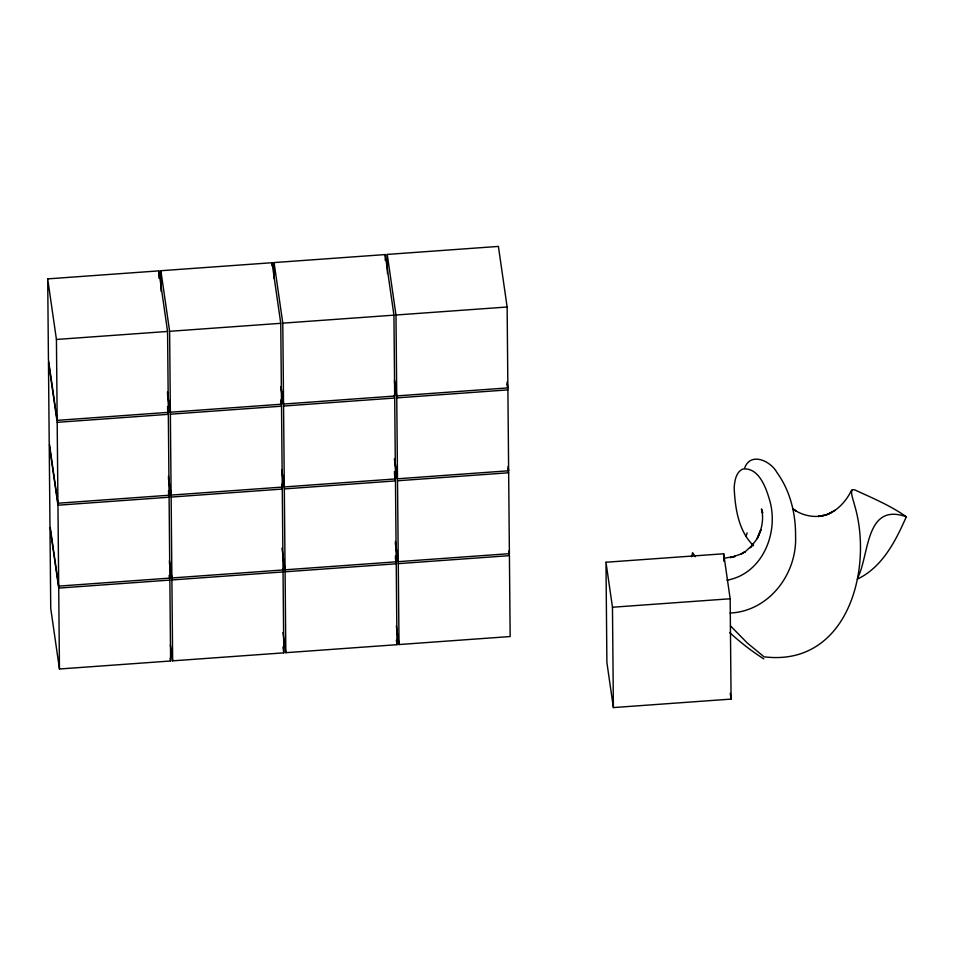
<?xml version="1.0" encoding="UTF-8"?>
<svg xmlns="http://www.w3.org/2000/svg" width="954" height="954" viewBox="0 0 954 954"><rect width="100%" height="100%" fill="white"/><g stroke="black" fill="none" stroke-linecap="round" stroke-linejoin="round"><path stroke-width="1.43" d="M857.646 577.945C869.488 555.204 865.039 502.102 906.3 516.77C895.663 540.978 882.39 567.26 857.288 579.173M906.3 516.77C891.096 506.002 874.055 498.715 857.193 491.024C846.949 485.014 853.687 500.564 854.45 504.773C873.673 568.369 847.844 667.144 764.059 656.817L747.197 642.913L730.406 625.812M744.752 467.71C750.941 451.588 770.868 461.223 776.854 472.373C790.198 490.642 795.791 513.741 795.564 536.136C797.198 573.795 769.067 611.287 730.06 613.052M851.648 490.01C845.351 503.199 833.426 515.398 818.15 516.472L827.297 514.456L835.299 510.187M831.506 512.56C819.188 519.298 803.65 516.806 792.595 508.732L796.53 511.261L793.001 508.959M726.924 580.223C762.818 573.843 779.335 531.998 769.449 499.526C765.8 487.22 758.585 467.055 742.701 469.058C735.808 472.361 734.604 481.114 734.175 487.923C735.129 508.1 738.384 531.056 753.565 545.7M724.014 558.233L735.343 556.349L730.359 557.601L740.698 554.179L745.36 551.65L741.079 554.083L745.682 551.293L753.493 544.185L750.238 547.715L756.82 539.153L760.958 529.577L757.237 538.652C761.757 529.613 764.094 518.881 761.471 508.935L762.294 512.119L761.864 510.39M47.7 278.878L158.841 270.876L167.57 331.455L168.321 412.355L57.18 420.356L48.439 359.777L47.7 278.878L56.429 339.457L57.18 420.356M161.071 291.316L160.88 270.721L272.033 262.72L280.762 323.311L281.502 404.21L170.361 412.211L167.451 392.011M274.215 278.759L274.072 262.577L385.213 254.575L393.942 315.154L394.694 396.053L283.541 404.055L281.048 386.752M387.431 273.548L387.252 254.42L498.405 246.418L507.134 307.009L507.874 387.908L396.733 395.91L394.443 380.038M56.429 339.457L167.57 331.455M160.88 270.721L169.621 331.312L280.762 323.311M274.072 262.577L282.801 323.156L393.942 315.154M387.252 254.42L395.982 315.011L507.134 307.009M57.192 422.336L168.333 414.334L169.085 495.233L57.932 503.235L49.203 442.656L48.463 361.757L57.192 422.336L57.932 503.235M167.463 393.99L170.372 414.191L281.525 406.189L282.265 487.089L171.124 495.09L168.417 476.332M280.858 387.288L283.565 406.034L394.706 398.033L395.457 478.932L284.304 486.934L281.812 469.63M394.467 382.017L396.745 397.89L507.898 389.888L508.637 470.787L397.496 478.789L394.586 458.588M57.955 505.215L169.096 497.213L169.848 578.112L58.695 586.114L49.966 525.535L49.226 444.636L57.955 505.215L58.695 586.114M168.441 478.312L171.136 497.07L282.289 489.068L283.028 569.967L171.887 577.969L169.395 560.654M281.835 471.61L284.328 488.913L395.469 480.911L396.208 561.811L285.067 569.812L281.955 548.18M394.396 459.124L397.508 480.768L508.649 472.767L509.4 553.666L398.259 561.667L395.35 541.467M58.719 588.093L169.86 580.092L170.611 660.991L59.458 668.992L50.729 608.413L49.99 527.514L58.719 588.093L59.458 668.992M169.407 562.633L171.899 579.949L283.052 571.947L283.791 652.846L172.65 660.848L170.361 644.976M282.801 555.932L285.091 571.792L396.232 563.79L396.971 644.689L285.83 652.691L282.921 632.502M395.361 543.446L398.271 563.647L509.412 555.645L510.163 636.545L399.022 644.546L396.315 625.788M605.981 562.24L723.681 553.773L730.156 598.766L731.086 699.103L613.386 707.582L606.899 662.577L605.981 562.24L612.468 607.245L613.386 707.582M612.468 607.245L730.156 598.766M762.83 512.978L761.781 510.462L762.043 511.153M695.418 556.707L692.616 552.688L691.543 556.766M730.251 693.296L731.086 699.103M507.039 382.137L507.874 387.908M507.063 384.116L507.898 389.888M508.017 466.458L508.637 470.787M508.029 468.438L508.649 472.767M508.983 550.78L509.4 553.666M509.007 552.76L509.412 555.645M394.288 395.147L394.706 398.033M394.407 471.717L395.457 478.932M394.431 473.697L395.469 480.911M395.385 556.039L396.208 561.811M395.397 558.018L396.232 563.79M396.351 640.361L396.971 644.689M280.881 399.881L281.502 404.21M280.893 401.861L281.525 406.189M281.847 484.203L282.265 487.089M281.871 486.182L282.289 489.068M282.634 569.061L283.052 571.947M282.956 647.074L283.791 652.846M167.487 406.583L168.321 412.355M167.51 408.562L168.333 414.334M168.453 490.905L169.085 495.233M168.476 492.884L169.096 497.213M169.43 575.226L169.848 578.112M169.24 575.763L169.86 580.092M170.194 658.105L170.611 660.991M723.681 553.773L723.74 561.143M395.982 315.011L396.733 395.91M396.745 397.89L397.496 478.789M397.508 480.768L398.259 561.667M398.271 563.647L399.022 644.546M385.213 254.575L385.273 260.454M282.801 323.156L283.541 404.055M283.565 406.034L284.304 486.934M284.328 488.913L285.067 569.812M285.091 571.792L285.83 652.691M272.033 262.72L272.057 265.665M169.621 331.312L170.361 412.211M170.372 414.191L171.124 495.09M171.136 497.07L171.887 577.969M171.899 579.949L172.65 660.848M158.841 270.876L158.913 278.222M763.772 658.844A201.521 128.73 59.8 0 1 729.679 632.538M747.125 532.845A35.024 24.732 -89.3 0 1 745.98 536.506"/></g></svg>
